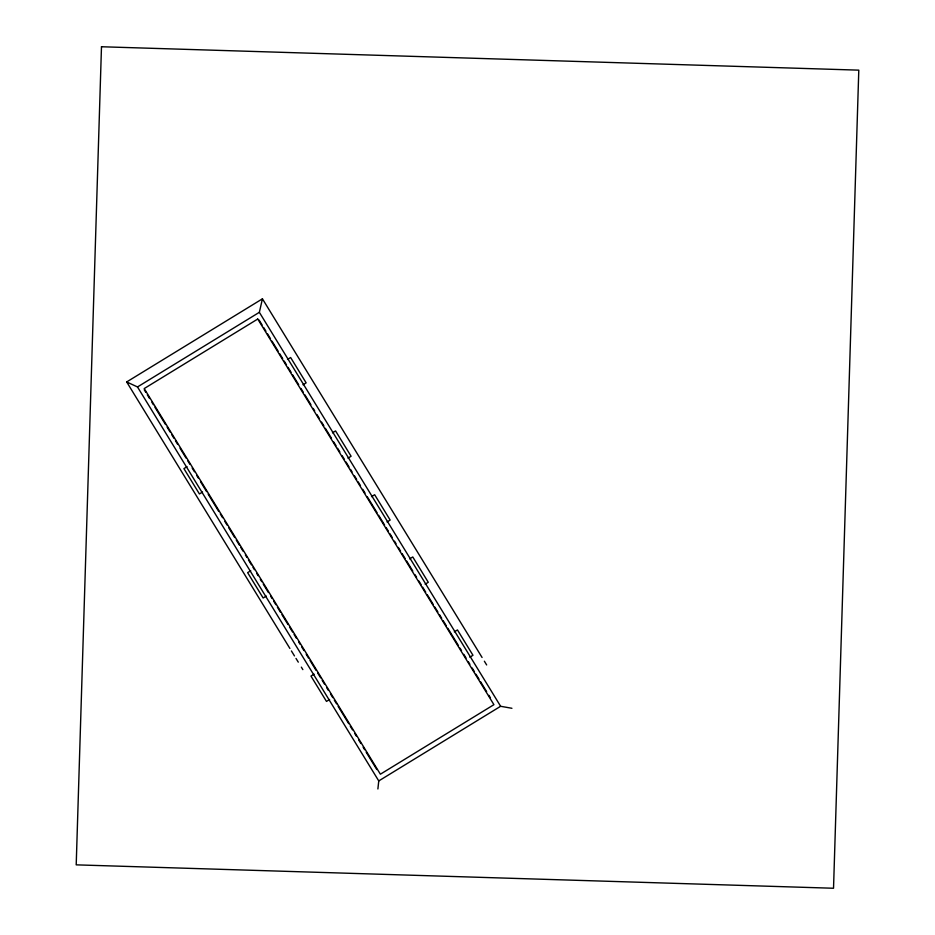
<?xml version="1.0" encoding="UTF-8"?>
<svg xmlns="http://www.w3.org/2000/svg" width="935" height="935" viewBox="0 0 935 935"><rect width="100%" height="100%" fill="white"/><g stroke="black" fill="none" stroke-linecap="round" stroke-linejoin="round"><path stroke-width="1.4" d="M377.892 788.976L378.757 780.924L137.492 386.95L126.681 381.947L262.431 298.826L482.074 657.48M511.936 708.286L500.634 706.287L259.357 312.313L262.431 298.826M137.492 386.95L259.357 312.313M287.501 359.437L290.633 357.521L306.142 382.859L303.022 384.776M187.047 466.694L183.915 468.61L199.424 493.949L202.556 492.032M332.451 432.835L335.572 430.918L351.092 456.257L347.96 458.162M371.522 496.637L374.654 494.72L390.164 520.059L387.043 521.975M250.755 570.747L247.635 572.652L263.144 597.991L266.276 596.074M409.635 558.873L412.767 556.956L428.277 582.295L425.156 584.211M314.09 674.158L310.969 676.075L326.479 701.414L329.611 699.497M454.328 631.85L457.46 629.933L472.97 655.271L469.849 657.188M378.757 780.924L500.634 706.287M484.365 661.209L486.656 664.949M259.053 320.004L262.104 324.983M263.623 327.472L265.914 331.212M267.433 333.701L270.484 338.68M272.015 341.17L278.116 351.128M279.635 353.617L282.686 358.596M284.217 361.085L286.496 364.825M288.027 367.315L291.077 372.294M292.597 374.783L298.697 384.752M300.988 388.481L303.279 392.221M304.798 394.71L310.899 404.668M313.19 408.408L314.709 410.897M317 414.626L319.291 418.366M321.582 422.106L323.861 425.834M325.392 428.324L331.493 438.293M333.772 442.021L336.062 445.761M337.593 448.251L339.873 451.979M342.163 455.719L344.454 459.459M345.973 461.948L349.024 466.927M350.555 469.417L352.074 471.906M354.365 475.646L356.656 479.375M358.175 481.864L360.466 485.604M362.757 489.332L365.036 493.072M367.326 496.812L377.097 512.766M378.605 515.22L384.612 525.038M386.132 527.504L388.411 531.232M389.93 533.721L392.221 537.45M394.5 541.178L396.031 543.667M398.31 547.396L400.589 551.124M402.12 553.613L405.159 558.592M406.69 561.07L412.779 571.016M415.058 574.745L416.589 577.234M418.868 580.962L421.147 584.702M422.678 587.18L425.717 592.159M427.248 594.648L433.337 604.594M434.857 607.072L437.907 612.051M439.427 614.54L441.706 618.269M443.237 620.758L446.275 625.725M447.807 628.215L458.466 645.617M459.985 648.107L461.504 650.596M463.795 654.325L466.074 658.053M468.365 661.781L469.884 664.271M472.163 667.999L474.454 671.727M475.973 674.217L479.024 679.184M480.543 681.673L486.632 691.62M488.923 695.348L490.443 697.837M144.259 389.825L145.79 392.314M147.309 394.792L149.588 398.52M151.867 402.237L153.387 404.726M154.906 407.204L165.553 424.583M167.073 427.073L170.112 432.04M171.631 434.518L173.922 438.246M175.441 440.724L177.72 444.452M179.999 448.181L186.077 458.103M187.608 460.593L189.887 464.309M192.166 468.038L194.445 471.766M196.724 475.483L198.243 477.972M200.522 481.7L206.612 491.623M208.131 494.112L218.778 511.492M220.298 513.969L222.577 517.698M224.856 521.426L227.135 525.143M228.654 527.632L234.743 537.567M236.263 540.044L239.302 545.011M240.821 547.489L243.1 551.218M245.391 554.946L246.91 557.424M248.429 559.913L251.468 564.88M252.941 567.276L254.413 569.684M256.622 573.284L258.095 575.691M260.304 579.303L261.777 581.699M263.249 584.106L268.392 592.521M270.601 596.121L272.073 598.529M273.593 601.006L275.872 604.723M277.391 607.201L280.43 612.156M281.938 614.634L288.015 624.557M289.534 627.034L292.573 631.99M294.081 634.468L296.36 638.184M298.639 641.901L300.158 644.379M301.678 646.856L303.957 650.573M306.224 654.29L308.503 658.006M310.023 660.484L316.088 670.407M317.608 672.884L320.647 677.84M322.166 680.318L324.445 684.034M326.724 687.751L328.232 690.229M330.511 693.945L332.79 697.662M334.309 700.14L336.588 703.856M338.108 706.334L348.732 723.69M350.239 726.168L352.518 729.884M354.797 733.601L356.317 736.079M358.596 739.795L360.875 743.512M363.142 747.229L364.662 749.706M366.181 752.184L376.805 769.54M126.681 381.947L289.897 648.458M291.416 650.947L294.467 655.926M295.998 658.415L298.288 662.155M301.339 667.134L302.858 669.624M101.483 46.75L76.203 864.852L833.529 888.25L858.797 70.148L101.483 46.75M257.744 319.034L144.212 388.563L380.381 774.203L493.914 704.674L257.744 319.034"/></g></svg>
